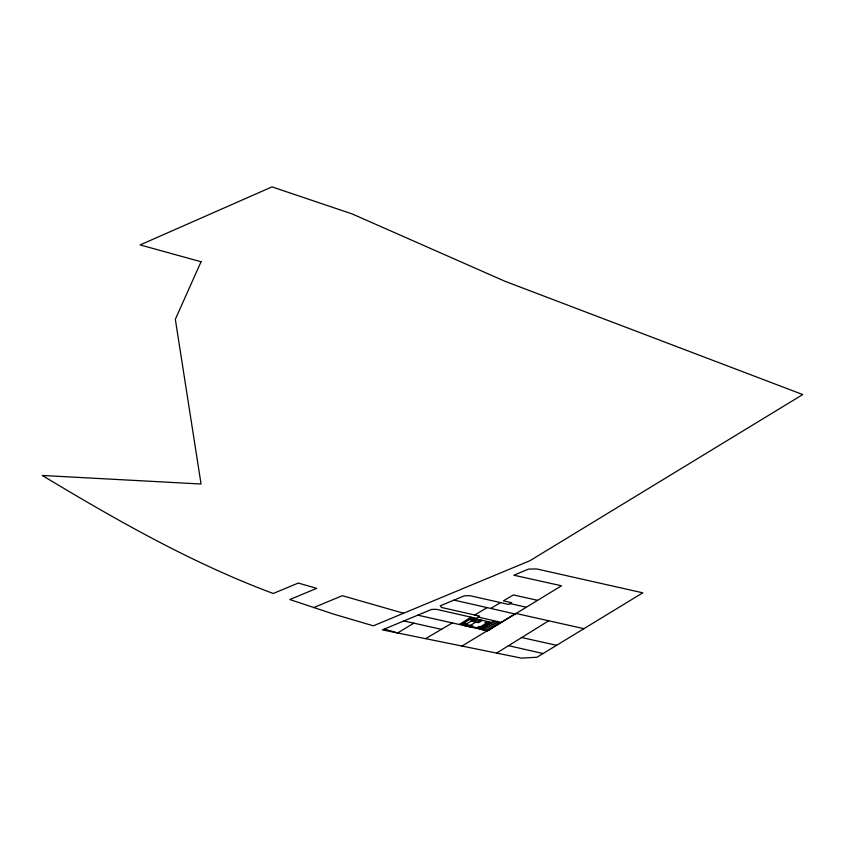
<?xml version="1.0" encoding="UTF-8"?>
<svg xmlns="http://www.w3.org/2000/svg" width="845" height="845" viewBox="0 0 845 845"><rect width="100%" height="100%" fill="white"/><g stroke="black" fill="none" stroke-linecap="round" stroke-linejoin="round"><path stroke-width="1.27" d="M417.757 615.171L487.597 630.845L561.502 585.786L513.855 575.213L528.579 569.086L536.649 568.938L642.781 592.82L537.008 657.23L521.418 658.118L382.362 629.884L431.584 609.425L436.432 609.329L476.094 618.308L479.707 616.121L441.565 607.481L440.245 605.823L464.359 595.799L470.01 595.693L508.753 604.46L511.658 602.707L503.419 600.837L513.39 594.933L537.494 600.33M461.983 646.055L515.862 613.438L583.916 628.669M496.617 653.079L548.701 620.79M459.331 624.423L471.056 617.167M413.786 623.156L397.646 632.989L384.348 629.06M425.574 638.662L452.424 622.881M474.753 614.991L487.132 607.618M490.755 608.442L500.557 602.601M464.739 625.025L471.352 621.096M475.323 618.741L472.968 620.135L469.809 619.417M470.359 625.406L475.862 622.131M476.781 627.772L479.136 626.377L480.52 626.694M487.364 621.487L485.009 622.892L486.382 623.209M478.164 628.088L488.737 621.804M313.579 607.639L342.309 595.693L403.583 613.238M521.312 637.468L556.612 645.295M403.878 620.938L441.608 629.377M454.04 600.087L515.006 613.956M510.2 603.583L526.139 607.206M500.43 623.219L492.91 621.497L480.066 629.124L487.597 630.845M491.072 622.585L498.603 624.307M472.682 619.892L480.213 621.614M489.244 623.673L496.765 625.395M487.407 624.772L494.927 626.483M485.569 625.86L493.1 627.581M483.741 626.948L491.262 628.669M463.937 622.902L467.095 623.621M481.903 628.036L489.424 629.757M508.394 645.633L543.071 653.544M478.133 617.072L501.655 622.49M201.036 261.749L175.327 319.325L201.057 484.016L42.25 475.46C116.335 520.045 191.984 563.192 273.22 593.486L298.264 583.071L316.706 588.352L289.814 599.538L333.617 614.104L373.332 625.818L529.984 560.679L802.75 394.552L504.972 281.279L352.175 213.933L272.027 186.882L140.133 244.923L201.036 261.749M472.165 618.022L461.581 624.307L479.939 628.5L490.522 622.216L472.165 618.022M465.352 624.254L463.514 625.342L471.035 627.064L472.873 625.976L465.352 624.254M474.52 618.804L470.855 620.99L478.376 622.702L482.041 620.526L474.52 618.804"/></g></svg>
